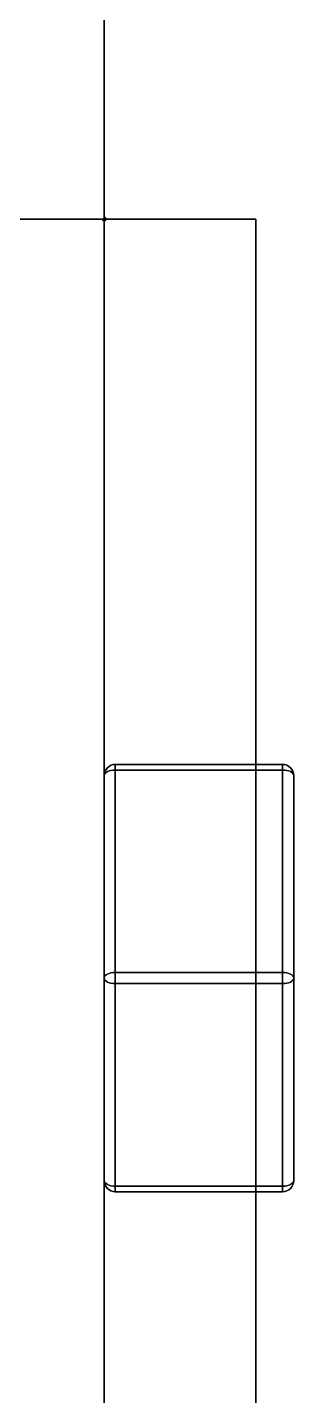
# Model space of a CAD drawing. Header units: millimetres. Extents: x -125 to 1811, y -680 to 320.
# Drawn here: x 1306.8 to 1320.9, y -166.7 to -94.6 of the extents above; entities that cross this region are included whole.
import ezdxf

# ---------------------------------------------------------------- set-up
doc = ezdxf.new("R2010")
doc.units = ezdxf.units.MM
doc.header["$MEASUREMENT"] = 0

msp = doc.modelspace()

# ---------------------------------------------------------------- linework, layer by layer
for p, q in [((1310.871, 4.265, 541.495), (1310.871, -104.735, 541.495)), ((1310.871, -104.735, 550.395), (1310.871, 4.265, 550.395)), ((1310.871, -104.735, 550.395), (1310.871, 4.265, 550.395)), ((1310.871, 4.265, 541.495), (1310.871, -104.735, 541.495)), ((1298.871, -104.735, 625.945), (1310.771, -104.735, 625.945)), ((1298.871, -104.735, 465.945), (1310.771, -104.735, 465.945)), ((1298.871, -104.735, 465.945), (1310.771, -104.735, 465.945)), ((1310.771, -104.735, 625.945), (1298.871, -104.735, 625.945)), ((1310.871, -104.735, 541.495), (1318.871, -104.735, 541.495)), ((1318.871, -104.735, 550.395), (1310.871, -104.735, 550.395)), ((1310.871, -104.735, 466.045), (1310.871, -104.735, 533.495)), ((1310.871, -104.735, 533.495), (1310.871, -104.735, 541.495)), ((1310.871, -104.735, 541.495), (1310.871, -104.735, 550.395)), ((1310.871, -104.735, 550.395), (1310.871, -104.735, 558.395)), ((1310.871, -104.735, 558.395), (1310.871, -104.735, 625.845)), ((1310.871, -104.735, 541.495), (1310.871, -104.735, 550.395)), ((1310.871, -104.735, 558.395), (1310.871, -344.735, 558.395)), ((1310.871, -104.735, 625.845), (1310.871, -104.735, 558.395)), ((1310.871, -344.735, 533.495), (1310.871, -104.735, 533.495)), ((1310.871, -104.735, 533.495), (1310.871, -104.735, 466.045)), ((1310.871, -104.735, 558.395), (1310.871, -104.735, 550.395)), ((1310.871, -104.735, 550.395), (1318.871, -104.735, 550.395)), ((1318.871, -104.735, 550.395), (1310.871, -104.735, 558.395)), ((1310.871, -344.735, 558.395), (1310.871, -104.735, 558.395)), ((1310.871, -104.735, 558.395), (1318.871, -104.735, 550.395)), ((1318.871, -104.735, 541.495), (1310.871, -104.735, 541.495)), ((1310.871, -104.735, 541.495), (1310.871, -104.735, 533.495)), ((1310.871, -104.735, 533.495), (1318.871, -104.735, 541.495)), ((1318.871, -104.735, 541.495), (1310.871, -104.735, 533.495)), ((1310.871, -104.735, 533.495), (1310.871, -344.735, 533.495)), ((1310.871, -104.835, 625.945), (1310.871, -344.735, 625.945)), ((1310.871, -104.835, 465.945), (1310.871, -344.735, 465.945)), ((1310.871, -344.735, 625.945), (1310.871, -104.835, 625.945)), ((1310.871, -104.835, 465.945), (1310.871, -344.735, 465.945)), ((1318.871, -104.735, 541.495), (1318.871, -344.735, 541.495)), ((1318.871, -344.735, 550.395), (1318.871, -104.735, 550.395)), ((1318.871, -104.735, 550.395), (1318.871, -344.735, 550.395)), ((1318.871, -344.735, 541.495), (1318.871, -104.735, 541.495)), ((1310.871, -134.065, 502.106), (1310.871, -144.735, 508.266)), ((1310.871, -144.735, 483.625), (1310.871, -134.065, 489.785)), ((1310.871, -134.065, 489.785), (1310.871, -134.065, 502.106)), ((1310.871, -144.735, 583.625), (1310.871, -134.065, 589.785)), ((1310.871, -134.065, 589.785), (1310.871, -134.065, 602.106)), ((1310.871, -134.065, 602.106), (1310.871, -144.735, 608.266)), ((1310.871, -134.065, 602.106), (1310.871, -144.735, 608.266)), ((1310.871, -134.065, 589.785), (1310.871, -134.065, 602.106)), ((1310.871, -144.735, 583.625), (1310.871, -134.065, 589.785)), ((1310.871, -134.065, 502.106), (1310.871, -144.735, 508.266)), ((1310.871, -134.065, 489.785), (1310.871, -134.065, 502.106)), ((1310.871, -144.735, 483.625), (1310.871, -134.065, 489.785)), ((1311.459, -133.477, 602.106), (1320.283, -133.477, 602.106)), ((1311.459, -133.477, 589.785), (1311.459, -133.477, 602.106)), ((1320.283, -133.477, 589.785), (1311.459, -133.477, 589.785)), ((1311.459, -133.477, 502.106), (1311.459, -133.477, 489.785)), ((1311.459, -133.477, 489.785), (1320.283, -133.477, 489.785)), ((1320.283, -133.477, 502.106), (1311.459, -133.477, 502.106)), ((1311.459, -133.477, 602.106), (1311.459, -133.477, 589.785)), ((1311.459, -133.477, 589.785), (1320.283, -133.477, 589.785)), ((1320.283, -133.477, 602.106), (1311.459, -133.477, 602.106)), ((1311.459, -133.477, 502.106), (1320.283, -133.477, 502.106)), ((1311.459, -133.477, 489.785), (1311.459, -133.477, 502.106)), ((1320.283, -133.477, 489.785), (1311.459, -133.477, 489.785)), ((1311.459, -133.771, 589.276), (1320.283, -133.771, 589.276)), ((1311.459, -144.441, 583.115), (1311.459, -133.771, 589.276)), ((1311.459, -133.771, 602.615), (1311.459, -144.441, 608.776)), ((1320.283, -133.771, 602.615), (1311.459, -133.771, 602.615)), ((1311.459, -144.441, 508.776), (1311.459, -133.771, 502.615)), ((1311.459, -133.771, 489.276), (1311.459, -144.441, 483.115)), ((1320.283, -133.771, 489.276), (1311.459, -133.771, 489.276)), ((1311.459, -133.771, 502.615), (1320.283, -133.771, 502.615)), ((1311.459, -133.771, 502.615), (1311.459, -144.441, 508.776)), ((1320.283, -133.771, 502.615), (1311.459, -133.771, 502.615)), ((1311.459, -133.771, 589.276), (1311.459, -144.441, 583.115)), ((1311.459, -144.441, 608.776), (1311.459, -133.771, 602.615)), ((1320.283, -133.771, 589.276), (1311.459, -133.771, 589.276)), ((1311.459, -133.771, 602.615), (1320.283, -133.771, 602.615)), ((1311.459, -133.771, 489.276), (1320.283, -133.771, 489.276)), ((1311.459, -144.441, 483.115), (1311.459, -133.771, 489.276)), ((1320.283, -133.477, 602.106), (1320.283, -133.477, 589.785)), ((1320.283, -133.477, 489.785), (1320.283, -133.477, 502.106)), ((1320.283, -133.477, 589.785), (1320.283, -133.477, 602.106)), ((1320.283, -133.477, 502.106), (1320.283, -133.477, 489.785)), ((1320.283, -133.771, 589.276), (1320.283, -144.441, 583.115)), ((1320.283, -144.441, 608.776), (1320.283, -133.771, 602.615)), ((1320.283, -133.771, 502.615), (1320.283, -144.441, 508.776)), ((1320.283, -144.441, 508.776), (1320.283, -133.771, 502.615)), ((1320.283, -144.441, 583.115), (1320.283, -133.771, 589.276)), ((1320.283, -133.771, 602.615), (1320.283, -144.441, 608.776)), ((1320.283, -144.441, 483.115), (1320.283, -133.771, 489.276)), ((1320.283, -133.771, 489.276), (1320.283, -144.441, 483.115)), ((1320.871, -134.065, 502.106), (1320.871, -134.065, 489.785)), ((1320.871, -144.735, 508.266), (1320.871, -134.065, 502.106)), ((1320.871, -134.065, 589.785), (1320.871, -144.735, 583.625)), ((1320.871, -134.065, 602.106), (1320.871, -134.065, 589.785)), ((1320.871, -144.735, 608.266), (1320.871, -134.065, 602.106)), ((1320.871, -134.065, 489.785), (1320.871, -144.735, 483.625)), ((1320.871, -134.065, 502.106), (1320.871, -144.735, 508.266)), ((1320.871, -134.065, 489.785), (1320.871, -134.065, 502.106)), ((1320.871, -144.735, 483.625), (1320.871, -134.065, 489.785)), ((1320.871, -134.065, 602.106), (1320.871, -144.735, 608.266)), ((1320.871, -134.065, 589.785), (1320.871, -134.065, 602.106)), ((1320.871, -144.735, 583.625), (1320.871, -134.065, 589.785)), ((1310.871, -144.735, 508.266), (1310.871, -155.405, 502.106)), ((1310.871, -155.405, 489.785), (1310.871, -144.735, 483.625)), ((1310.871, -155.405, 589.785), (1310.871, -144.735, 583.625)), ((1310.871, -144.735, 608.266), (1310.871, -155.405, 602.106)), ((1310.871, -144.735, 608.266), (1310.871, -155.405, 602.106)), ((1310.871, -155.405, 589.785), (1310.871, -144.735, 583.625)), ((1310.871, -144.735, 508.266), (1310.871, -155.405, 502.106)), ((1310.871, -155.405, 489.785), (1310.871, -144.735, 483.625)), ((1320.283, -144.441, 583.115), (1311.459, -144.441, 583.115)), ((1311.459, -144.441, 608.776), (1320.283, -144.441, 608.776)), ((1311.459, -144.441, 483.115), (1320.283, -144.441, 483.115)), ((1311.459, -144.441, 508.776), (1320.283, -144.441, 508.776)), ((1320.283, -144.441, 508.776), (1311.459, -144.441, 508.776)), ((1311.459, -144.441, 583.115), (1320.283, -144.441, 583.115)), ((1320.283, -144.441, 608.776), (1311.459, -144.441, 608.776)), ((1320.283, -144.441, 483.115), (1311.459, -144.441, 483.115)), ((1320.871, -155.405, 602.106), (1320.871, -144.735, 608.266)), ((1320.871, -144.735, 483.625), (1320.871, -155.405, 489.785)), ((1320.871, -155.405, 502.106), (1320.871, -144.735, 508.266)), ((1320.871, -144.735, 508.266), (1320.871, -155.405, 502.106)), ((1320.871, -155.405, 489.785), (1320.871, -144.735, 483.625)), ((1320.871, -144.735, 583.625), (1320.871, -155.405, 589.785)), ((1320.871, -144.735, 608.266), (1320.871, -155.405, 602.106)), ((1320.871, -155.405, 589.785), (1320.871, -144.735, 583.625)), ((1311.459, -155.699, 502.615), (1311.459, -145.029, 508.776)), ((1311.459, -145.029, 483.115), (1311.459, -155.699, 489.276)), ((1320.283, -145.029, 483.115), (1311.459, -145.029, 483.115)), ((1311.459, -145.029, 508.776), (1320.283, -145.029, 508.776)), ((1311.459, -145.029, 583.115), (1320.283, -145.029, 583.115)), ((1311.459, -155.699, 589.276), (1311.459, -145.029, 583.115)), ((1311.459, -145.029, 583.115), (1311.459, -155.699, 589.276)), ((1320.283, -145.029, 608.776), (1311.459, -145.029, 608.776)), ((1311.459, -145.029, 608.776), (1311.459, -155.699, 602.615)), ((1320.283, -145.029, 583.115), (1311.459, -145.029, 583.115)), ((1311.459, -155.699, 602.615), (1311.459, -145.029, 608.776)), ((1311.459, -145.029, 608.776), (1320.283, -145.029, 608.776)), ((1320.283, -145.029, 508.776), (1311.459, -145.029, 508.776)), ((1311.459, -145.029, 508.776), (1311.459, -155.699, 502.615)), ((1311.459, -145.029, 483.115), (1320.283, -145.029, 483.115)), ((1311.459, -155.699, 489.276), (1311.459, -145.029, 483.115)), ((1320.283, -145.029, 583.115), (1320.283, -155.699, 589.276)), ((1320.283, -155.699, 602.615), (1320.283, -145.029, 608.776)), ((1320.283, -145.029, 608.776), (1320.283, -155.699, 602.615)), ((1320.283, -155.699, 489.276), (1320.283, -145.029, 483.115)), ((1320.283, -145.029, 508.776), (1320.283, -155.699, 502.615)), ((1320.283, -155.699, 589.276), (1320.283, -145.029, 583.115)), ((1320.283, -155.699, 502.615), (1320.283, -145.029, 508.776)), ((1320.283, -145.029, 483.115), (1320.283, -155.699, 489.276)), ((1310.871, -155.405, 502.106), (1310.871, -155.405, 489.785)), ((1310.871, -155.405, 602.106), (1310.871, -155.405, 589.785)), ((1310.871, -155.405, 602.106), (1310.871, -155.405, 589.785)), ((1310.871, -155.405, 502.106), (1310.871, -155.405, 489.785)), ((1311.459, -155.699, 489.276), (1320.283, -155.699, 489.276)), ((1320.283, -155.699, 502.615), (1311.459, -155.699, 502.615)), ((1320.283, -155.699, 589.276), (1311.459, -155.699, 589.276)), ((1311.459, -155.699, 589.276), (1320.283, -155.699, 589.276)), ((1311.459, -155.699, 602.615), (1320.283, -155.699, 602.615)), ((1320.283, -155.699, 602.615), (1311.459, -155.699, 602.615)), ((1311.459, -155.699, 502.615), (1320.283, -155.699, 502.615)), ((1320.283, -155.699, 489.276), (1311.459, -155.699, 489.276)), ((1320.871, -155.405, 489.785), (1320.871, -155.405, 502.106)), ((1320.871, -155.405, 589.785), (1320.871, -155.405, 602.106)), ((1320.871, -155.405, 502.106), (1320.871, -155.405, 489.785)), ((1320.871, -155.405, 602.106), (1320.871, -155.405, 589.785)), ((1311.459, -155.993, 589.785), (1320.283, -155.993, 589.785)), ((1311.459, -155.993, 602.106), (1311.459, -155.993, 589.785)), ((1320.283, -155.993, 602.106), (1311.459, -155.993, 602.106)), ((1320.283, -155.993, 489.785), (1311.459, -155.993, 489.785)), ((1311.459, -155.993, 489.785), (1311.459, -155.993, 502.106)), ((1311.459, -155.993, 502.106), (1320.283, -155.993, 502.106)), ((1320.283, -155.993, 589.785), (1311.459, -155.993, 589.785)), ((1311.459, -155.993, 589.785), (1311.459, -155.993, 602.106)), ((1311.459, -155.993, 602.106), (1320.283, -155.993, 602.106)), ((1311.459, -155.993, 489.785), (1320.283, -155.993, 489.785)), ((1311.459, -155.993, 502.106), (1311.459, -155.993, 489.785)), ((1320.283, -155.993, 502.106), (1311.459, -155.993, 502.106)), ((1320.283, -155.993, 589.785), (1320.283, -155.993, 602.106)), ((1320.283, -155.993, 502.106), (1320.283, -155.993, 489.785)), ((1320.283, -155.993, 602.106), (1320.283, -155.993, 589.785)), ((1320.283, -155.993, 489.785), (1320.283, -155.993, 502.106))]:
    msp.add_line(p, q)
for centre, radius, start, end in [((1310.871, -104.735, 625.945), 0.1, 179.99998, 270), ((1310.871, -104.735, 465.945), 0.1, 179.99998, 270), ((1310.871, -104.735, 625.945), 0.1, 180, 270), ((1310.871, -104.735, 625.945), 0.1, 270, 90), ((1310.871, -104.735, 465.945), 0.1, 270, 90), ((1311.459, -134.065, 602.106), 0.588, 90, 180), ((1311.459, -134.065, 489.785), 0.588, 90, 180), ((1311.459, -134.065, 589.785), 0.588, 90, 180), ((1311.459, -134.065, 502.106), 0.588, 90, 180), ((1320.283, -134.065, 489.785), 0.588, 0, 90), ((1320.283, -134.065, 589.785), 0.588, 0, 90), ((1320.283, -134.065, 502.106), 0.588, 0, 90), ((1320.283, -134.065, 602.106), 0.588, 0, 90), ((1311.459, -155.405, 489.785), 0.588, 180, 270), ((1311.459, -155.405, 602.106), 0.588, 180, 270), ((1311.459, -155.405, 589.785), 0.588, 180, 270), ((1311.459, -155.405, 502.106), 0.588, 180, 270), ((1320.283, -155.405, 489.785), 0.588, 270, 0), ((1320.283, -155.405, 589.785), 0.588, 270, 0), ((1320.283, -155.405, 502.106), 0.588, 270, 0), ((1320.283, -155.405, 602.106), 0.588, 270, 360)]:
    msp.add_arc(centre, radius, start, end)
at = {"extrusion": (-1.37232e-12, 1, 1.3721e-12)}
msp.add_arc((-1310.871, 465.945, -104.735), 0.1, 360, 90, dxfattribs=at)
at = {"extrusion": (-1.37232e-12, 1, -1.37254e-12)}
msp.add_arc((-1310.871, 625.945, -104.735), 0.1, 269.99998, 0, dxfattribs=at)
at = {"extrusion": (1.58331e-11, 1, 4.28313e-12)}
msp.add_arc((-1310.871, 625.945, -104.735), 0.1, 329.72405, 360, dxfattribs=at)
at = {"extrusion": (0, 1, -2.22045e-16)}
for centre, start, end in [((-1310.871, 465.945, -104.735), 360, 30.27595), ((-1310.871, 625.945, -104.735), 270, 329.72405), ((-1310.871, 465.945, -104.735), 30.27595, 90)]:
    msp.add_arc(centre, 0.1, start, end, dxfattribs=at)
at = {"extrusion": (0, -2.22045e-16, -1)}
for centre, radius, start, end in [((-1310.871, -104.735, -465.945), 0.1, 270, 0), ((-1310.871, -104.735, -465.945), 0.1, 90, 270), ((-1320.283, -134.065, -489.785), 0.588, 90, 180), ((-1311.459, -155.405, -502.106), 0.588, 270, 0), ((-1311.459, -155.405, -602.106), 0.588, 270, 0), ((-1320.283, -155.405, -502.106), 0.588, 180, 270)]:
    msp.add_arc(centre, radius, start, end, dxfattribs=at)
at = {"extrusion": (1.42109e-13, -2.22045e-16, -1)}
msp.add_arc((-1310.871, -104.735, -625.945), 0.1, 90, 270, dxfattribs=at)
at = {"extrusion": (1, 0, 0)}
for centre, radius, start, end in [((-104.735, 625.945, 1310.871), 0.1, 180, 270), ((-104.735, 465.945, 1310.871), 0.1, 89.99998, 180), ((-134.065, 502.106, 1311.459), 0.588, 360, 60), ((-134.065, 602.106, 1311.459), 0.588, 360, 60), ((-134.065, 489.785, 1320.283), 0.588, 300, 0), ((-134.065, 502.106, 1320.283), 0.588, 360, 60), ((-134.065, 602.106, 1320.283), 0.588, 38.96633, 60), ((-144.735, 508.266, 1311.459), 0.588, 60, 120), ((-144.735, 608.266, 1311.459), 0.588, 60, 120), ((-144.735, 483.625, 1320.283), 0.588, 240, 300), ((-144.735, 508.266, 1320.283), 0.588, 60, 74.2951), ((-144.735, 608.266, 1320.283), 0.588, 60, 120), ((-144.735, 508.266, 1320.283), 0.588, 74.2951, 120), ((-144.735, 583.625, 1320.283), 0.588, 240, 285.7049), ((-155.405, 489.785, 1320.283), 0.588, 180, 240), ((-155.405, 502.106, 1320.283), 0.588, 120, 180)]:
    msp.add_arc(centre, radius, start, end, dxfattribs=at)
at = {"extrusion": (1, 2.00972e-13, 4.85189e-13)}
msp.add_arc((-104.735, 625.945, 1310.871), 0.1, 180, 270, dxfattribs=at)
at = {"extrusion": (1, -2.00972e-13, 4.85189e-13)}
msp.add_arc((-104.735, 465.945, 1310.871), 0.1, 90, 180, dxfattribs=at)
at = {"extrusion": (2.06205e-14, -8.76335e-15, -1)}
msp.add_arc((-1311.459, -134.065, -589.785), 0.588, 0, 90, dxfattribs=at)
at = {"extrusion": (8.5413e-15, -2.08426e-14, -1)}
for centre in [(-1311.459, -134.065, -502.106), (-1311.459, -134.065, -602.106)]:
    msp.add_arc(centre, 0.588, 0, 90, dxfattribs=at)
at = {"extrusion": (-2.91618e-14, 2.89398e-14, -1)}
for centre, start, end in [((-1311.459, -134.065, -489.785), 0, 90), ((-1320.283, -155.405, -602.106), 180, 270)]:
    msp.add_arc(centre, 0.588, start, end, dxfattribs=at)
at = {"extrusion": (-5.68987e-11, 0.866025, 0.5)}
msp.add_arc((-1311.459, 577.801, 178.789), 0.588, 270, 360, dxfattribs=at)
at = {"extrusion": (-2.94546e-13, 0.866025, -0.5)}
msp.add_arc((-1311.459, 454.407, -417.156), 0.588, 0, 90, dxfattribs=at)
at = {"extrusion": (5.68567e-11, -0.866025, 0.5)}
msp.add_arc((1311.459, 367.804, 367.156), 0.588, 90, 180, dxfattribs=at)
at = {"extrusion": (5.68567e-11, -0.866025, -0.5)}
for centre, start, end in [((1311.459, 491.199, -128.789), 180, 270), ((1311.459, 577.801, -178.789), 180, 270), ((1320.283, 599.141, -178.789), 360, 90), ((1320.283, 512.539, -128.789), 360, 90)]:
    msp.add_arc(centre, 0.588, start, end, dxfattribs=at)
at = {"extrusion": (5.68713e-11, -0.866025, 0.5)}
msp.add_arc((1311.459, 454.407, 417.156), 0.588, 90, 180, dxfattribs=at)
at = {"extrusion": (-1.34686e-13, 0.866025, -0.5)}
msp.add_arc((-1311.459, 367.804, -367.156), 0.588, 0, 90, dxfattribs=at)
at = {"extrusion": (-5.69176e-11, 0.866025, 0.5)}
msp.add_arc((-1311.459, 491.199, 128.789), 0.588, 270, 0, dxfattribs=at)
at = {"extrusion": (-1, -3.12325e-13, 1.80321e-13)}
for centre in [(134.065, 589.785, -1311.459), (134.065, 489.785, -1320.283), (134.065, 589.785, -1320.283)]:
    msp.add_arc(centre, 0.588, 180, 240, dxfattribs=at)
at = {"extrusion": (-1, 0, 0)}
for centre, start, end in [((134.065, 602.106, -1311.459), 120, 180), ((134.065, 489.785, -1311.459), 180, 202.30506), ((134.065, 502.106, -1311.459), 120, 137.61307), ((134.065, 502.106, -1320.283), 120, 180), ((134.065, 602.106, -1320.283), 120, 180), ((144.735, 608.266, -1311.459), 60, 95.48305), ((144.735, 483.625, -1311.459), 264.51695, 300), ((144.735, 483.625, -1320.283), 240, 300), ((144.735, 508.266, -1320.283), 60, 120), ((144.735, 608.266, -1320.283), 60, 120), ((155.405, 589.785, -1311.459), 300, 360), ((155.405, 502.106, -1311.459), 17.61307, 60), ((155.405, 489.785, -1320.283), 300, 0), ((155.405, 589.785, -1320.283), 300, 360)]:
    msp.add_arc(centre, 0.588, start, end, dxfattribs=at)
at = {"extrusion": (1, -3.12325e-13, 1.80321e-13)}
for centre, end in [((-134.065, 489.785, 1311.459), 0), ((-134.065, 589.785, 1311.459), 360)]:
    msp.add_arc(centre, 0.588, 300, end, dxfattribs=at)
at = {"extrusion": (-1, 6.66204e-13, 2.58316e-13)}
msp.add_arc((134.065, 502.106, -1311.459), 0.588, 137.61307, 180, dxfattribs=at)
at = {"extrusion": (-1, -6.78699e-13, 5.93164e-13)}
msp.add_arc((134.065, 489.785, -1311.459), 0.588, 202.30506, 240, dxfattribs=at)
at = {"extrusion": (-8.5413e-15, -2.08426e-14, -1)}
for centre in [(-1320.283, -134.065, -502.106), (-1320.283, -134.065, -602.106)]:
    msp.add_arc(centre, 0.588, 90, 180, dxfattribs=at)
at = {"extrusion": (-2.06205e-14, -8.76335e-15, -1)}
msp.add_arc((-1320.283, -134.065, -589.785), 0.588, 90, 180, dxfattribs=at)
at = {"extrusion": (1, 2.28274e-12, -1.63041e-13)}
msp.add_arc((-134.065, 589.785, 1320.283), 0.588, 343.42809, 360, dxfattribs=at)
at = {"extrusion": (1, 7.95697e-13, 2.81508e-13)}
msp.add_arc((-134.065, 602.106, 1320.283), 0.588, 360, 38.96633, dxfattribs=at)
at = {"extrusion": (1, -3.11598e-13, 1.62772e-13)}
msp.add_arc((-134.065, 589.785, 1320.283), 0.588, 300, 343.42809, dxfattribs=at)
at = {"extrusion": (-5.68567e-11, -0.866025, 0.5)}
for centre, start, end in [((1320.283, 367.804, 367.156), 360, 90), ((1320.283, 454.407, 417.156), 360, 90), ((1311.459, 346.464, 367.156), 180, 270), ((1311.459, 433.066, 417.156), 180, 270)]:
    msp.add_arc(centre, 0.588, start, end, dxfattribs=at)
at = {"extrusion": (-5.68567e-11, -0.866025, -0.5)}
msp.add_arc((1320.283, 577.801, -178.789), 0.588, 270, 0, dxfattribs=at)
at = {"extrusion": (-5.68713e-11, -0.866025, -0.5)}
msp.add_arc((1320.283, 491.199, -128.789), 0.588, 270, 0, dxfattribs=at)
at = {"extrusion": (5.68567e-11, 0.866025, 0.5)}
msp.add_arc((-1320.283, 491.199, 128.789), 0.588, 180, 270, dxfattribs=at)
at = {"extrusion": (1.47612e-13, 0.866025, -0.5)}
msp.add_arc((-1320.283, 367.804, -367.156), 0.588, 90, 180, dxfattribs=at)
at = {"extrusion": (5.6867e-11, 0.866025, 0.5)}
msp.add_arc((-1320.283, 577.801, 178.789), 0.588, 180, 270, dxfattribs=at)
at = {"extrusion": (1.05492e-13, 0.866025, -0.5)}
msp.add_arc((-1320.283, 454.407, -417.156), 0.588, 90, 180, dxfattribs=at)
at = {"extrusion": (-5.66546e-11, 0.866025, -0.5)}
for centre, start, end in [((-1311.459, 367.804, -379.477), 360, 90), ((-1311.459, 454.407, -429.477), 360, 90), ((-1320.283, 346.464, -379.477), 180, 270), ((-1320.283, 433.066, -429.477), 180, 270)]:
    msp.add_arc(centre, 0.588, start, end, dxfattribs=at)
at = {"extrusion": (-5.66692e-11, 0.866025, 0.5)}
for centre, start, end in [((-1311.459, 491.199, 116.468), 270, 360), ((-1320.283, 599.141, 166.468), 90, 180)]:
    msp.add_arc(centre, 0.588, start, end, dxfattribs=at)
at = {"extrusion": (-8.71438e-14, -0.866025, 0.5)}
msp.add_arc((1311.459, 367.804, 379.477), 0.588, 90, 180, dxfattribs=at)
at = {"extrusion": (4.49274e-14, -0.866025, -0.5)}
msp.add_arc((1311.459, 577.801, -166.468), 0.588, 180, 270, dxfattribs=at)
at = {"extrusion": (1.82518e-14, -0.866025, 0.5)}
msp.add_arc((1311.459, 454.407, 429.477), 0.588, 90, 180, dxfattribs=at)
at = {"extrusion": (-5.66547e-11, 0.866025, 0.5)}
for centre, start, end in [((-1311.459, 577.801, 166.468), 270, 360), ((-1320.283, 512.539, 116.468), 90, 180)]:
    msp.add_arc(centre, 0.588, start, end, dxfattribs=at)
at = {"extrusion": (-5.80958e-14, -0.866025, -0.5)}
msp.add_arc((1311.459, 491.199, -116.468), 0.588, 180, 270, dxfattribs=at)
at = {"extrusion": (-5.64526e-11, -0.866025, -0.5)}
msp.add_arc((1311.459, 512.539, -128.789), 0.588, 90, 180, dxfattribs=at)
at = {"extrusion": (4.793e-12, 0.866025, 0.5)}
msp.add_arc((-1311.459, 512.539, 128.789), 0.588, 0, 90, dxfattribs=at)
at = {"extrusion": (1.04776e-10, 0.866025, -0.5)}
msp.add_arc((-1311.459, 433.066, -417.156), 0.588, 270, 360, dxfattribs=at)
at = {"extrusion": (4.665e-12, 0.866025, 0.5)}
msp.add_arc((-1311.459, 599.141, 178.789), 0.588, 0, 90, dxfattribs=at)
at = {"extrusion": (-5.64672e-11, -0.866025, -0.5)}
msp.add_arc((1311.459, 599.141, -178.789), 0.588, 90, 180, dxfattribs=at)
at = {"extrusion": (1.04918e-10, 0.866025, -0.5)}
msp.add_arc((-1311.459, 346.464, -367.156), 0.588, 270, 360, dxfattribs=at)
at = {"extrusion": (1, 1.89194e-23, 3.60642e-13)}
msp.add_arc((-144.735, 483.625, 1311.459), 0.588, 240, 300, dxfattribs=at)
at = {"extrusion": (-1, 8.6682e-25, -3.60642e-13)}
msp.add_arc((144.735, 508.266, -1311.459), 0.588, 60, 120, dxfattribs=at)
at = {"extrusion": (-1, 1.89281e-23, 3.60642e-13)}
for centre in [(144.735, 583.625, -1311.459), (144.735, 583.625, -1320.283)]:
    msp.add_arc(centre, 0.588, 240, 300, dxfattribs=at)
at = {"extrusion": (1, 1.89281e-23, 3.60642e-13)}
msp.add_arc((-144.735, 583.625, 1311.459), 0.588, 240, 300, dxfattribs=at)
at = {"extrusion": (-1, -6.45934e-13, -2.01893e-12)}
msp.add_arc((144.735, 608.266, -1311.459), 0.588, 95.48305, 120, dxfattribs=at)
at = {"extrusion": (-1, 6.45934e-13, -2.01893e-12)}
msp.add_arc((144.735, 483.625, -1311.459), 0.588, 240, 264.51695, dxfattribs=at)
at = {"extrusion": (5.66547e-11, 0.866025, -0.5)}
for centre, start, end in [((-1320.283, 367.804, -379.477), 90, 180), ((-1311.459, 433.066, -429.477), 270, 360)]:
    msp.add_arc(centre, 0.588, start, end, dxfattribs=at)
at = {"extrusion": (5.66546e-11, 0.866025, 0.5)}
for centre, start, end in [((-1320.283, 577.801, 166.468), 180, 270), ((-1320.283, 491.199, 116.468), 180, 270), ((-1311.459, 512.539, 116.468), 360, 90), ((-1311.459, 599.141, 166.468), 360, 90)]:
    msp.add_arc(centre, 0.588, start, end, dxfattribs=at)
at = {"extrusion": (5.66692e-11, 0.866025, -0.5)}
for centre, start, end in [((-1320.283, 454.407, -429.477), 90, 180), ((-1311.459, 346.464, -379.477), 270, 0)]:
    msp.add_arc(centre, 0.588, start, end, dxfattribs=at)
at = {"extrusion": (1.0007e-13, -0.866025, -0.5)}
msp.add_arc((1320.283, 491.199, -116.468), 0.588, 270, 360, dxfattribs=at)
at = {"extrusion": (8.97581e-14, -0.866025, 0.5)}
msp.add_arc((1320.283, 367.804, 379.477), 0.588, 360, 90, dxfattribs=at)
at = {"extrusion": (1.16676e-14, -0.866025, -0.5)}
msp.add_arc((1320.283, 577.801, -166.468), 0.588, 270, 360, dxfattribs=at)
at = {"extrusion": (1, -1.04391e-12, 2.97696e-12)}
msp.add_arc((-144.735, 583.625, 1320.283), 0.588, 285.7049, 300, dxfattribs=at)
at = {"extrusion": (5.80958e-14, -0.866025, 0.5)}
msp.add_arc((1320.283, 454.407, 429.477), 0.588, 360, 90, dxfattribs=at)
at = {"extrusion": (-4.78332e-12, 0.866025, -0.5)}
msp.add_arc((-1320.283, 346.464, -367.156), 0.588, 180, 270, dxfattribs=at)
at = {"extrusion": (5.64672e-11, -0.866025, 0.5)}
msp.add_arc((1320.283, 346.464, 367.156), 0.588, 270, 360, dxfattribs=at)
at = {"extrusion": (-1.04884e-10, 0.866025, 0.5)}
msp.add_arc((-1320.283, 512.539, 128.789), 0.588, 90, 180, dxfattribs=at)
at = {"extrusion": (-4.67032e-12, 0.866025, -0.5)}
msp.add_arc((-1320.283, 433.066, -417.156), 0.588, 180, 270, dxfattribs=at)
at = {"extrusion": (5.64526e-11, -0.866025, 0.5)}
msp.add_arc((1320.283, 433.066, 417.156), 0.588, 270, 0, dxfattribs=at)
at = {"extrusion": (-1.04918e-10, 0.866025, 0.5)}
msp.add_arc((-1320.283, 599.141, 178.789), 0.588, 90, 180, dxfattribs=at)
at = {"extrusion": (-5.67159e-11, -4.11989e-15, -1)}
msp.add_arc((-1311.459, -155.405, -589.785), 0.588, 270, 360, dxfattribs=at)
at = {"extrusion": (-4.70576e-14, -0.866025, 0.5)}
msp.add_arc((1311.459, 433.066, 429.477), 0.588, 180, 270, dxfattribs=at)
at = {"extrusion": (-5.65972e-11, -0.866025, -0.5)}
msp.add_arc((1311.459, 599.141, -166.468), 0.588, 90, 180, dxfattribs=at)
at = {"extrusion": (1.63152e-13, -0.866025, 0.5)}
msp.add_arc((1311.459, 346.464, 379.477), 0.588, 180, 270, dxfattribs=at)
at = {"extrusion": (-5.66832e-11, -7.65781e-15, -1)}
msp.add_arc((-1311.459, -155.405, -489.785), 0.588, 270, 0, dxfattribs=at)
at = {"extrusion": (-5.6701e-11, -0.866025, -0.5)}
msp.add_arc((1311.459, 512.539, -116.468), 0.588, 90, 180, dxfattribs=at)
at = {"extrusion": (1, 3.12325e-13, 1.80321e-13)}
for centre in [(-155.405, 489.785, 1311.459), (-155.405, 589.785, 1311.459)]:
    msp.add_arc(centre, 0.588, 180, 240, dxfattribs=at)
at = {"extrusion": (1, 3.12325e-13, -1.80321e-13)}
for centre in [(-155.405, 502.106, 1311.459), (-155.405, 602.106, 1311.459)]:
    msp.add_arc(centre, 0.588, 120, 180, dxfattribs=at)
at = {"extrusion": (-1, 3.12325e-13, -1.80321e-13)}
for centre, start in [((155.405, 602.106, -1311.459), 0), ((155.405, 502.106, -1320.283), 360), ((155.405, 602.106, -1320.283), 360)]:
    msp.add_arc(centre, 0.588, start, 60, dxfattribs=at)
at = {"extrusion": (-1, -2.15641e-13, 1.32861e-13)}
msp.add_arc((155.405, 489.785, -1311.459), 0.588, 300, 322.30506, dxfattribs=at)
at = {"extrusion": (-6.65681e-14, -0.866025, 0.5)}
msp.add_arc((1320.283, 346.464, 379.477), 0.588, 270, 0, dxfattribs=at)
at = {"extrusion": (5.66832e-11, -7.65781e-15, -1)}
msp.add_arc((-1320.283, -155.405, -489.785), 0.588, 180, 270, dxfattribs=at)
at = {"extrusion": (5.66546e-11, -0.866025, -0.5)}
msp.add_arc((1320.283, 512.539, -116.468), 0.588, 360, 90, dxfattribs=at)
at = {"extrusion": (5.67383e-11, -0.866025, -0.5)}
msp.add_arc((1320.283, 599.141, -166.468), 0.588, 360, 90, dxfattribs=at)
at = {"extrusion": (5.67159e-11, -4.11989e-15, -1)}
msp.add_arc((-1320.283, -155.405, -589.785), 0.588, 180, 270, dxfattribs=at)
at = {"extrusion": (-2.60415e-13, -0.866025, 0.5)}
msp.add_arc((1320.283, 433.066, 429.477), 0.588, 270, 0, dxfattribs=at)
at = {"extrusion": (1, 3.73097e-13, -2.23565e-13)}
msp.add_arc((-155.405, 602.106, 1320.283), 0.588, 120, 158.96633, dxfattribs=at)
at = {"extrusion": (1, 8.30184e-12, 1.10584e-11)}
msp.add_arc((-155.405, 589.785, 1320.283), 0.588, 223.42809, 240, dxfattribs=at)
at = {"extrusion": (-1, 8.87158e-13, 1.44795e-13)}
msp.add_arc((155.405, 489.785, -1311.459), 0.588, 322.30506, 0, dxfattribs=at)
at = {"extrusion": (-1, 4.05098e-12, -6.27598e-13)}
msp.add_arc((155.405, 502.106, -1311.459), 0.588, 360, 17.61307, dxfattribs=at)
at = {"extrusion": (1, 6.71935e-13, 1.27016e-13)}
msp.add_arc((-155.405, 589.785, 1320.283), 0.588, 180, 223.42809, dxfattribs=at)
at = {"extrusion": (1, -1.41594e-12, 1.2824e-13)}
msp.add_arc((-155.405, 602.106, 1320.283), 0.588, 158.96633, 180, dxfattribs=at)

doc.saveas('drawing.dxf')
